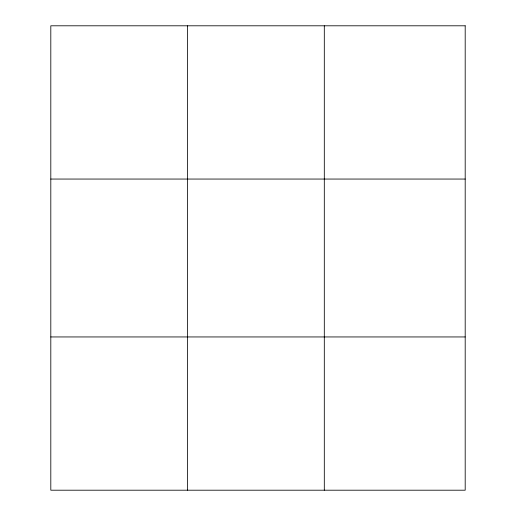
<?xml version="1.0" encoding="UTF-8"?>
<svg xmlns="http://www.w3.org/2000/svg" width="516" height="516" viewBox="0 0 516 516"><rect width="100%" height="100%" fill="white"/><g stroke="black" fill="none" stroke-linecap="round" stroke-linejoin="round"><path stroke-width="0.77" d="M187.553 490.2L187.553 25.8M324.306 490.2L324.306 25.8M50.807 179.052L465.193 179.052M50.807 336.948L465.193 336.948M465.193 25.8L465.193 490.2L50.807 490.2L50.807 25.8L465.193 25.8"/></g></svg>
